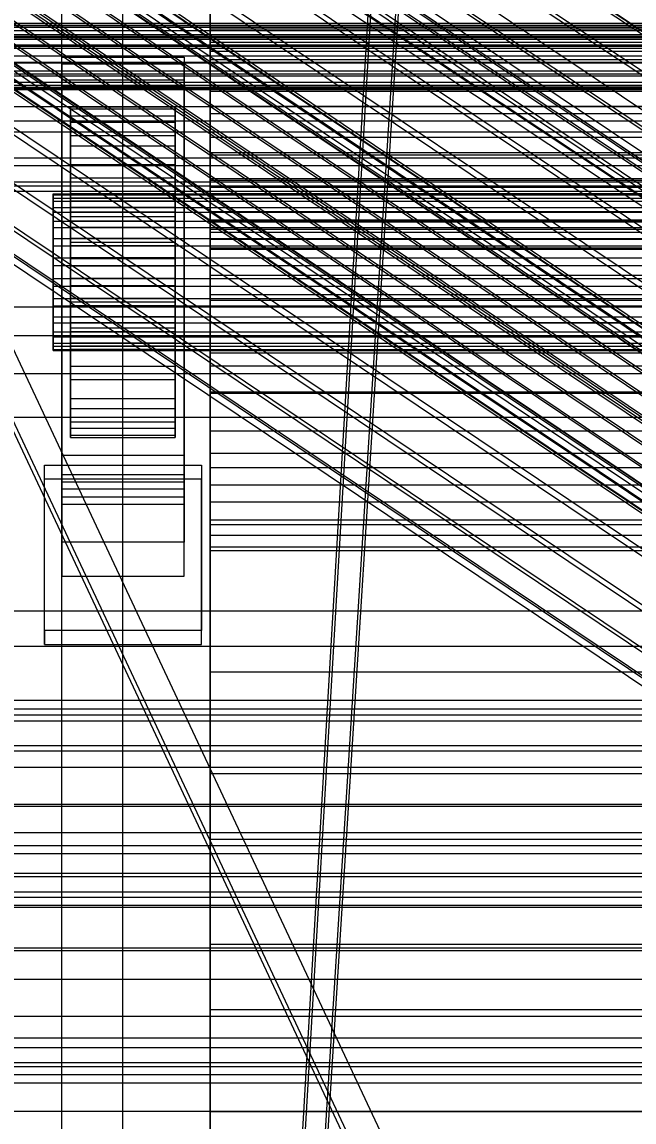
# Model space of a CAD drawing. Header units: millimetres. Extents: x -1970 to 34302, y -65268 to 6837.
# Drawn here: x -271.6 to -201.4, y -35176.4 to -35050.3 of the extents above; entities that cross this region are included whole.
import ezdxf

# ---------------------------------------------------------------- set-up
doc = ezdxf.new("R2010")
doc.units = ezdxf.units.MM
for name, color, linetype, lineweight in [('COTAS_O', 1, 'Continuous', 0), ('COTAS_P', 1, 'Continuous', 0), ('frontal_C01', 7, 'Continuous', 0), ('frontal_C02', 7, 'Continuous', 0), ('frontal_C05', 7, 'Continuous', 0), ('frontal_C07', 7, 'Continuous', 0), ('frontal_mezcladora', 7, 'Continuous', 0), ('frontal_tolva-C01', 7, 'Continuous', 0), ('frontal_tolva_provisional', 7, 'Continuous', 0)]:
    doc.layers.add(name, color=color, linetype=linetype, lineweight=lineweight)
doc.dimstyles.new('R19_100', dxfattribs={"dimtxt": 250, "dimasz": 150, "dimexe": 150, "dimexo": 80, "dimgap": 100, "dimtad": 1, "dimtih": 1, "dimtoh": 1, "dimdsep": 46, "dimcen": 0.09, "dimadec": 0, "dimazin": 0, "dimtfac": 1, "dimtdec": 4, "dimtofl": 0, "dimtmove": 0, "dimatfit": 3, "dimfxl": 1, "dimtolj": 1, "dimtzin": 0, "dimarcsym": 0})

# ---------------------------------------------------------------- blocks, each defined once
blk = doc.blocks.new('*D41')
at = {"layer": 'COTAS_O', "color": 0, "lineweight": -2, "transparency": 16777216}
for p, q in [((-1480, -35920), (-1480, -35150)), ((490, -35920), (490, -35150)), ((-1330, -35300), (340, -35300))]:
    blk.add_line(p, q, dxfattribs=at)
at = {"layer": 'COTAS_O', "color": 0, "transparency": 16777216}
for points in [[(-1330, -35275), (-1330, -35325), (-1480, -35300)], [(340, -35275), (340, -35325), (490, -35300)]]:
    blk.add_solid(points, dxfattribs=at)
at = {"layer": 'Defpoints', "color": 0, "transparency": 16777216}
for p in [(490, -35300), (-1480, -36000), (490, -36000)]:
    blk.add_point(p, dxfattribs=at)
blk = doc.blocks.new('*D42')
at = {"layer": 'COTAS_P', "color": 0, "lineweight": -2, "transparency": 16777216}
for p, q in [((-724, -34900), (46, -34900)), ((-104, -35850), (-104, -35050)), ((-724, -36000), (46, -36000))]:
    blk.add_line(p, q, dxfattribs=at)
at = {"layer": 'COTAS_P', "color": 0, "transparency": 16777216}
for points in [[(-129, -35050), (-79, -35050), (-104, -34900)], [(-129, -35850), (-79, -35850), (-104, -36000)]]:
    blk.add_solid(points, dxfattribs=at)
at = {"layer": 'Defpoints', "color": 0, "transparency": 16777216}
for p in [(-804, -34900), (-104, -34900), (-804, -36000)]:
    blk.add_point(p, dxfattribs=at)
blk = doc.blocks.new('*D43')
at = {"layer": 'COTAS_P', "color": 0, "lineweight": -2, "transparency": 16777216}
for p, q in [((-804, -35920), (-804, -35150)), ((804, -35920), (804, -35150)), ((-654, -35300), (654, -35300))]:
    blk.add_line(p, q, dxfattribs=at)
at = {"layer": 'COTAS_P', "color": 0, "transparency": 16777216}
for points in [[(-654, -35275), (-654, -35325), (-804, -35300)], [(654, -35275), (654, -35325), (804, -35300)]]:
    blk.add_solid(points, dxfattribs=at)
at = {"layer": 'Defpoints', "color": 0, "transparency": 16777216}
for p in [(804, -35300), (-804, -36000), (804, -36000)]:
    blk.add_point(p, dxfattribs=at)

msp = doc.modelspace()

# ---------------------------------------------------------------- linework, layer by layer
at = {"layer": 'frontal_C01'}
for p, q in [((-250, -32680.37), (-250, -35735.764)), ((-250, -35740.498), (-250, -32685.104)), ((-365.168, -34942.025), (-151.369, -35083.93)), ((-364.995, -34942.533), (-151.196, -35084.438)), ((-364.482, -34942.531), (-150.683, -35084.435)), ((-355.541, -34953.013), (-171.232, -35075.344)), ((-357.863, -34957.829), (-173.554, -35080.16)), ((-349.061, -34957.785), (-164.752, -35080.116)), ((-359.326, -34961.759), (-175.016, -35084.09)), ((-352.572, -34961.725), (-168.263, -35084.057)), ((-359.83, -34964.535), (-175.521, -35086.867)), ((-355.584, -34964.514), (-171.275, -35086.845)), ((-359.341, -34965.968), (-175.032, -35088.3)), ((-357.893, -34965.961), (-173.584, -35088.293)), ((-228.298, -34987.381), (-250, -35358.334)), ((-250, -35364.021), (-228.298, -34993.069)), ((-425, -35140.179), (425, -35140.179)), ((425, -35151.547), (-425, -35151.547)), ((425, -35156.444), (-425, -35156.444)), ((-425, -35167.812), (425, -35167.812))]:
    msp.add_line(p, q, dxfattribs=at)
at = {"layer": 'frontal_C02'}
for p, q in [((-250, -32976.99), (-250, -35767.535)), ((-250, -35772.314), (-250, -32981.769)), ((-331.181, -34977.669), (-146.872, -35101.153)), ((-332.629, -34977.866), (-148.32, -35101.35)), ((-330.692, -34978.913), (-146.383, -35102.397)), ((-334.938, -34979.49), (-150.629, -35102.974)), ((-355.53, -34981.508), (-141.731, -35124.749)), ((-355.017, -34981.438), (-141.218, -35124.679)), ((-331.197, -34981.512), (-146.887, -35104.996)), ((-356.348, -34982.083), (-142.549, -35125.324)), ((-354.844, -34981.879), (-141.045, -35125.12)), ((-337.95, -34982.43), (-153.641, -35105.914)), ((-357.415, -34983.125), (-143.617, -35126.366)), ((-355.022, -34982.799), (-141.224, -35126.041)), ((-358.659, -34984.562), (-144.861, -35127.804)), ((-355.541, -34984.138), (-141.742, -35127.379)), ((-332.659, -34985.29), (-148.35, -35108.774)), ((-146.196, -35129.538), (-359.995, -34986.297)), ((-356.363, -34985.803), (-142.565, -35129.044)), ((-341.461, -34986.487), (-157.152, -35109.971)), ((-357.434, -34987.681), (-143.635, -35130.922)), ((-361.332, -34988.211), (-147.533, -35131.452)), ((-362.578, -34990.174), (-148.779, -35133.415)), ((-358.68, -34989.644), (-144.881, -35132.885)), ((-334.981, -34989.989), (-150.672, -35113.473)), ((-360.017, -34991.558), (-146.218, -35134.799)), ((-160.922, -35114.866), (-345.231, -34991.382)), ((-363.648, -34992.051), (-149.85, -35135.293)), ((-364.471, -34993.716), (-150.672, -35136.958)), ((-361.352, -34993.292), (-147.554, -35136.534)), ((-364.989, -34995.055), (-151.191, -35138.296)), ((-362.596, -34994.73), (-148.798, -35137.971)), ((-338.003, -34995.288), (-153.694, -35118.772)), ((-365.168, -34995.976), (-151.369, -35139.217)), ((-364.995, -34996.416), (-151.196, -35139.658)), ((-364.482, -34996.347), (-150.683, -35139.588)), ((-363.664, -34995.771), (-149.865, -35139.013)), ((-349.002, -34996.784), (-164.693, -35120.268)), ((-341.52, -35000.828), (-157.211, -35124.312)), ((-352.519, -35002.323), (-168.21, -35125.807)), ((-345.291, -35006.229), (-160.982, -35129.713)), ((-355.541, -35007.623), (-171.232, -35131.107)), ((-349.061, -35011.125), (-164.752, -35134.609)), ((-357.863, -35012.322), (-173.554, -35135.806)), ((-352.572, -35015.181), (-168.263, -35138.665)), ((-359.326, -35016.1), (-175.016, -35139.584)), ((-359.83, -35018.699), (-175.521, -35142.183)), ((-355.584, -35018.122), (-171.275, -35141.606)), ((-359.341, -35019.942), (-175.032, -35143.426)), ((-357.893, -35019.745), (-173.584, -35143.229)), ((-228.298, -35041.759), (-250, -35386.528)), ((-130, -35107.617), (-228.298, -35041.759)), ((-250, -35392.269), (-228.298, -35047.5)), ((-228.298, -35047.5), (-130, -35113.358)), ((-440, -35050.468), (440, -35050.468)), ((-440, -35050.911), (440, -35050.911)), ((-440, -35051.963), (440, -35051.963)), ((-311.15, -35051.753), (311.15, -35051.753)), ((-440, -35052.276), (440, -35052.276)), ((-440, -35052.937), (440, -35052.937)), ((-440, -35053.099), (440, -35053.099)), ((-440, -35053.324), (440, -35053.324)), ((-311.15, -35056.257), (311.15, -35056.257)), ((-311.15, -35057.787), (311.15, -35057.787)), ((-311.15, -35061.654), (311.15, -35061.654)), ((-311.15, -35062.904), (311.15, -35062.904)), ((-311.15, -35065.872), (311.15, -35065.872)), ((-311.15, -35066.755), (311.15, -35066.755)), ((-311.15, -35068.621), (311.15, -35068.621)), ((-311.15, -35069.078), (311.15, -35069.078)), ((-311.15, -35069.714), (311.15, -35069.714))]:
    msp.add_line(p, q, dxfattribs=at)
at = {"layer": 'frontal_C05'}
for p, q in [((-267, -35980), (-267, -35030)), ((-260, -35980), (-260, -35030))]:
    msp.add_line(p, q, dxfattribs=at)
at = {"layer": 'frontal_C07'}
for p, q in [((-250, -34874.757), (-250, -35224.757)), ((-250, -35229.741), (-250, -34879.741)), ((-250, -35069.263), (-250, -35041.102)), ((-250, -35051.125), (-250, -35044.503)), ((-250, -35047.038), (-250, -35053.66)), ((-250, -35075.243), (-250, -35047.082)), ((-250, -35052.643), (-250, -35048.835)), ((-350, -35050.704), (350, -35050.704)), ((-250, -35050.068), (-250, -35054.604)), ((350, -35050.912), (-350, -35050.912)), ((350, -35051.338), (-350, -35051.338)), ((-350, -35052.103), (350, -35052.103)), ((-250, -35057.608), (-250, -35051.125)), ((-250, -35051.125), (250, -35051.125)), ((-350, -35052.94), (350, -35052.94)), ((-250, -35058.245), (-250, -35052.643)), ((-250, -35052.643), (250, -35052.643)), ((-350, -35054.194), (350, -35054.194)), ((-267, -35055.168), (-267, -35054.363)), ((-267, -35054.363), (-253, -35054.363)), ((-267, -35102.208), (-267, -35054.363)), ((-253, -35054.363), (-253, -35055.168)), ((-253, -35054.363), (-253, -35102.208)), ((-250, -35053.66), (-250, -35059.97)), ((-250, -35053.66), (250, -35053.66)), ((-250, -35054.604), (-250, -35060.801)), ((-250, -35054.604), (250, -35054.604)), ((-350, -35054.913), (350, -35054.913)), ((-350, -35055), (350, -35055)), ((-253, -35055.168), (-267, -35055.168)), ((-267, -35055.168), (-267, -35103.012)), ((-253, -35103.012), (-253, -35055.168)), ((-350, -35055.937), (350, -35055.937)), ((-350, -35056.488), (350, -35056.488)), ((-267, -35057.743), (-267, -35056.938)), ((-267, -35056.938), (-253, -35056.938)), ((-267, -35104.782), (-267, -35056.938)), ((-253, -35056.938), (-253, -35057.743)), ((-253, -35056.938), (-253, -35104.782)), ((-350, -35057.212), (350, -35057.212)), ((-350, -35057.559), (350, -35057.559)), ((-350, -35057.934), (350, -35057.934)), ((-350, -35058.052), (350, -35058.052)), ((-253, -35057.743), (-267, -35057.743)), ((-267, -35057.743), (-267, -35105.587)), ((-253, -35105.587), (-253, -35057.743)), ((-250, -35063.51), (-250, -35057.608)), ((-250, -35057.608), (250, -35057.608)), ((-250, -35065.26), (-250, -35058.245)), ((-250, -35058.245), (250, -35058.245)), ((-266, -35070.008), (-266, -35060.04)), ((-266, -35060.04), (-266, -35060.29)), ((-266, -35060.04), (-254, -35060.04)), ((-266, -35061.081), (-266, -35060.04)), ((-266, -35070.126), (-266, -35060.29)), ((-266, -35060.29), (-266, -35061.813)), ((-266, -35060.29), (-254, -35060.29)), ((-254, -35060.29), (-254, -35060.04)), ((-254, -35060.04), (-254, -35070.008)), ((-254, -35060.04), (-254, -35061.081)), ((-254, -35061.813), (-254, -35060.29)), ((-254, -35060.29), (-254, -35070.126)), ((-250, -35059.97), (-250, -35065.538)), ((-250, -35059.97), (250, -35059.97)), ((-250, -35060.801), (-250, -35068.236)), ((-250, -35060.801), (250, -35060.801)), ((-266, -35070.501), (-266, -35061.081)), ((-266, -35061.081), (-254, -35061.081)), ((-266, -35063.342), (-266, -35061.081)), ((-266, -35070.847), (-266, -35061.813)), ((-266, -35061.813), (-266, -35064.506)), ((-266, -35061.813), (-254, -35061.813)), ((-254, -35061.081), (-254, -35070.501)), ((-254, -35061.081), (-254, -35063.342)), ((-254, -35064.506), (-254, -35061.813)), ((-254, -35061.813), (-254, -35070.847)), ((-266, -35071.572), (-266, -35063.342)), ((-266, -35063.342), (-254, -35063.342)), ((-266, -35066.668), (-266, -35063.342)), ((-254, -35063.342), (-254, -35071.572)), ((-254, -35063.342), (-254, -35066.668)), ((-266, -35072.123), (-266, -35064.506)), ((-266, -35064.506), (-266, -35068.185)), ((-266, -35064.506), (-254, -35064.506)), ((-254, -35068.185), (-254, -35064.506)), ((-254, -35064.506), (-254, -35072.123)), ((-250, -35068.429), (-250, -35063.51)), ((-250, -35063.51), (250, -35063.51)), ((-250, -35073.21), (-250, -35065.26)), ((-250, -35065.26), (250, -35065.26)), ((-250, -35065.538), (-250, -35069.985)), ((-250, -35065.538), (250, -35065.538)), ((-266, -35073.147), (-266, -35066.668)), ((-266, -35066.668), (-254, -35066.668)), ((-266, -35070.833), (-266, -35066.668)), ((-254, -35066.668), (-254, -35073.147)), ((-254, -35066.668), (-254, -35070.833)), ((-266, -35073.866), (-266, -35068.185)), ((-266, -35068.185), (-266, -35072.6)), ((-266, -35068.185), (-254, -35068.185)), ((-254, -35072.6), (-254, -35068.185)), ((-254, -35068.185), (-254, -35073.866)), ((-250, -35068.236), (-250, -35076.404)), ((-250, -35068.236), (250, -35068.236)), ((-250, -35072.029), (-250, -35068.429)), ((-250, -35068.429), (250, -35068.429)), ((-250, -35069.263), (0, -35069.263)), ((-250, -35075.243), (-250, -35069.263)), ((-268, -35070.501), (-268, -35070.008)), ((-268, -35070.008), (-268, -35070.126)), ((-268, -35070.008), (268, -35070.008)), ((-268, -35070.126), (-268, -35070.847)), ((-268, -35070.126), (268, -35070.126)), ((-268, -35071.572), (-268, -35070.501)), ((-268, -35070.501), (268, -35070.501)), ((-268, -35070.847), (-268, -35072.123)), ((-268, -35070.847), (268, -35070.847)), ((-266, -35070.126), (-266, -35070.008)), ((-254, -35070.008), (-266, -35070.008)), ((-266, -35070.008), (-266, -35070.501)), ((-266, -35070.847), (-266, -35070.126)), ((-254, -35070.126), (-266, -35070.126)), ((-254, -35070.501), (-266, -35070.501)), ((-266, -35070.501), (-266, -35071.572)), ((-266, -35075.12), (-266, -35070.833)), ((-266, -35070.833), (-254, -35070.833)), ((-266, -35075.554), (-266, -35070.833)), ((-266, -35072.123), (-266, -35070.847)), ((-254, -35070.847), (-266, -35070.847)), ((-254, -35070.008), (-254, -35070.126)), ((-254, -35070.501), (-254, -35070.008)), ((-254, -35070.126), (-254, -35070.847)), ((-254, -35071.572), (-254, -35070.501)), ((-254, -35070.833), (-254, -35075.12)), ((-254, -35070.833), (-254, -35075.554)), ((-254, -35070.847), (-254, -35072.123)), ((-250, -35069.985), (-250, -35073.007)), ((-250, -35069.985), (250, -35069.985)), ((-268, -35073.147), (-268, -35071.572)), ((-268, -35071.572), (268, -35071.572)), ((-268, -35072.123), (-268, -35073.866)), ((-268, -35072.123), (268, -35072.123)), ((-254, -35071.572), (-266, -35071.572)), ((-266, -35071.572), (-266, -35073.147)), ((-266, -35073.866), (-266, -35072.123)), ((-254, -35072.123), (-266, -35072.123)), ((-254, -35073.147), (-254, -35071.572)), ((-254, -35072.123), (-254, -35073.866)), ((-250, -35074.065), (-250, -35072.029)), ((-250, -35072.029), (250, -35072.029)), ((-268, -35075.12), (-268, -35073.147)), ((-268, -35073.147), (268, -35073.147)), ((-266, -35075.957), (-266, -35072.6)), ((-266, -35072.6), (-266, -35077.45)), ((-266, -35072.6), (-254, -35072.6)), ((-254, -35073.147), (-266, -35073.147)), ((-266, -35073.147), (-266, -35075.12)), ((-254, -35077.45), (-254, -35072.6)), ((-254, -35072.6), (-254, -35075.957)), ((-254, -35075.12), (-254, -35073.147)), ((-250, -35073.007), (-250, -35074.399)), ((-250, -35073.007), (250, -35073.007)), ((-250, -35081.553), (-250, -35073.21)), ((-250, -35073.21), (250, -35073.21)), ((-268, -35073.866), (-268, -35075.957)), ((-268, -35073.866), (268, -35073.866)), ((-266, -35075.957), (-266, -35073.866)), ((-254, -35073.866), (-266, -35073.866)), ((-254, -35073.866), (-254, -35075.957)), ((-250, -35074.399), (-250, -35074.065)), ((-250, -35074.065), (250, -35074.065)), ((-250, -35074.399), (250, -35074.399)), ((-268, -35077.356), (-268, -35075.12)), ((-268, -35075.12), (268, -35075.12)), ((-268, -35075.957), (-268, -35078.254)), ((-268, -35075.957), (268, -35075.957)), ((-254, -35075.12), (-266, -35075.12)), ((-266, -35075.12), (-266, -35077.356)), ((-266, -35077.356), (-266, -35075.554)), ((-266, -35075.554), (-254, -35075.554)), ((-266, -35080.507), (-266, -35075.554)), ((-266, -35078.254), (-266, -35075.957)), ((-254, -35075.957), (-266, -35075.957)), ((-254, -35077.356), (-254, -35075.12)), ((-254, -35075.554), (-254, -35077.356)), ((-254, -35075.554), (-254, -35080.507)), ((-254, -35075.957), (-254, -35078.254)), ((0, -35075.243), (-250, -35075.243)), ((-250, -35076.229), (-250, -35075.243)), ((-250, -35075.243), (-250, -35079.352)), ((250, -35075.243), (-250, -35075.243)), ((-250, -35082.241), (-250, -35076.229)), ((250, -35076.229), (-250, -35076.229)), ((-250, -35076.404), (-250, -35084.747)), ((250, -35076.404), (-250, -35076.404)), ((-268, -35079.703), (-268, -35077.356)), ((-268, -35077.356), (268, -35077.356)), ((-268, -35078.254), (-268, -35080.601)), ((268, -35078.254), (-268, -35078.254)), ((-254, -35077.356), (-266, -35077.356)), ((-266, -35077.356), (-266, -35079.703)), ((-266, -35077.45), (-266, -35078.254)), ((-254, -35077.45), (-266, -35077.45)), ((-266, -35077.45), (-266, -35082.403)), ((-266, -35078.254), (-254, -35078.254)), ((-266, -35080.601), (-266, -35078.254)), ((-254, -35079.703), (-254, -35077.356)), ((-254, -35078.254), (-254, -35077.45)), ((-254, -35082.403), (-254, -35077.45)), ((-254, -35078.254), (-254, -35080.601)), ((-268, -35082), (-268, -35079.703)), ((-268, -35079.703), (268, -35079.703)), ((-266, -35079.703), (-266, -35080.507)), ((-254, -35079.703), (-266, -35079.703)), ((-266, -35079.703), (-266, -35082)), ((-254, -35080.507), (-254, -35079.703)), ((-254, -35082), (-254, -35079.703)), ((-250, -35079.352), (-250, -35088.276)), ((250, -35079.352), (-250, -35079.352)), ((-268, -35080.601), (-268, -35082.837)), ((-268, -35080.601), (268, -35080.601)), ((-266, -35080.507), (-254, -35080.507)), ((-266, -35085.357), (-266, -35080.507)), ((-266, -35082.837), (-266, -35080.601)), ((-266, -35080.601), (-266, -35082.403)), ((-254, -35080.601), (-266, -35080.601)), ((-254, -35080.507), (-254, -35085.357)), ((-254, -35082.403), (-254, -35080.601)), ((-254, -35080.601), (-254, -35082.837)), ((-268, -35084.091), (-268, -35082)), ((-268, -35082), (268, -35082)), ((-266, -35082), (-266, -35085.357)), ((-254, -35082), (-266, -35082)), ((-266, -35082), (-266, -35084.091)), ((-254, -35085.357), (-254, -35082)), ((-254, -35084.091), (-254, -35082)), ((-250, -35089.721), (-250, -35081.553)), ((-250, -35081.553), (250, -35081.553)), ((-250, -35092.872), (-250, -35082.241)), ((250, -35082.241), (-250, -35082.241)), ((350, -35083.006), (-350, -35083.006)), ((-268, -35082.837), (-268, -35084.81)), ((-268, -35082.837), (268, -35082.837)), ((-266, -35082.403), (-266, -35087.124)), ((-266, -35082.403), (-254, -35082.403)), ((-266, -35084.81), (-266, -35082.837)), ((-266, -35082.837), (-266, -35087.124)), ((-254, -35082.837), (-266, -35082.837)), ((-254, -35087.124), (-254, -35082.403)), ((-254, -35087.124), (-254, -35082.837)), ((-254, -35082.837), (-254, -35084.81)), ((-268, -35085.834), (-268, -35084.091)), ((-268, -35084.091), (268, -35084.091)), ((-268, -35084.81), (-268, -35086.385)), ((-268, -35084.81), (268, -35084.81)), ((-266, -35084.091), (-266, -35089.772)), ((-254, -35084.091), (-266, -35084.091)), ((-266, -35084.091), (-266, -35085.834)), ((-266, -35086.385), (-266, -35084.81)), ((-266, -35084.81), (-266, -35091.289)), ((-254, -35084.81), (-266, -35084.81)), ((-254, -35089.772), (-254, -35084.091)), ((-254, -35085.834), (-254, -35084.091)), ((-254, -35091.289), (-254, -35084.81)), ((-254, -35084.81), (-254, -35086.385)), ((-250, -35084.747), (-250, -35092.697)), ((-250, -35084.747), (250, -35084.747)), ((-268, -35087.11), (-268, -35085.834)), ((-268, -35085.834), (268, -35085.834)), ((-266, -35085.357), (-254, -35085.357)), ((-266, -35089.772), (-266, -35085.357)), ((-266, -35085.834), (-266, -35093.451)), ((-254, -35085.834), (-266, -35085.834)), ((-266, -35085.834), (-266, -35087.11)), ((-254, -35085.357), (-254, -35089.772)), ((-254, -35093.451), (-254, -35085.834)), ((-254, -35087.11), (-254, -35085.834)), ((-350, -35086.225), (350, -35086.225)), ((-268, -35086.385), (-268, -35087.456)), ((-268, -35086.385), (268, -35086.385)), ((-268, -35087.831), (-268, -35087.11)), ((-268, -35087.11), (268, -35087.11)), ((-266, -35087.456), (-266, -35086.385)), ((-266, -35086.385), (-266, -35094.615)), ((-254, -35086.385), (-266, -35086.385)), ((-266, -35087.11), (-266, -35096.144)), ((-254, -35087.11), (-266, -35087.11)), ((-266, -35087.11), (-266, -35087.831)), ((-266, -35087.124), (-266, -35091.289)), ((-266, -35087.124), (-254, -35087.124)), ((-254, -35094.615), (-254, -35086.385)), ((-254, -35086.385), (-254, -35087.456)), ((-254, -35096.144), (-254, -35087.11)), ((-254, -35087.831), (-254, -35087.11)), ((-254, -35091.289), (-254, -35087.124)), ((-268, -35087.456), (-268, -35087.949)), ((-268, -35087.456), (268, -35087.456)), ((-268, -35087.949), (-268, -35087.831)), ((-268, -35087.831), (268, -35087.831)), ((-268, -35087.949), (268, -35087.949)), ((-266, -35087.949), (-266, -35087.456)), ((-266, -35087.456), (-266, -35096.876)), ((-254, -35087.456), (-266, -35087.456)), ((-266, -35087.831), (-266, -35097.667)), ((-254, -35087.831), (-266, -35087.831)), ((-266, -35087.831), (-266, -35087.949)), ((-266, -35087.949), (-266, -35097.917)), ((-254, -35087.949), (-266, -35087.949)), ((-254, -35096.876), (-254, -35087.456)), ((-254, -35087.456), (-254, -35087.949)), ((-254, -35097.667), (-254, -35087.831)), ((-254, -35087.949), (-254, -35087.831)), ((-254, -35097.917), (-254, -35087.949)), ((-250, -35088.276), (-250, -35101.406)), ((250, -35088.276), (-250, -35088.276)), ((-266, -35089.772), (-254, -35089.772)), ((-266, -35093.451), (-266, -35089.772)), ((-254, -35089.772), (-254, -35093.451)), ((-250, -35097.156), (-250, -35089.721)), ((-250, -35089.721), (250, -35089.721)), ((430, -35090.648), (-430, -35090.648)), ((-266, -35091.289), (-266, -35094.615)), ((-266, -35091.289), (-254, -35091.289)), ((-254, -35094.615), (-254, -35091.289)), ((-266, -35093.451), (-254, -35093.451)), ((-266, -35096.144), (-266, -35093.451)), ((-254, -35093.451), (-254, -35096.144)), ((-250, -35092.697), (-250, -35099.712)), ((-250, -35092.697), (250, -35092.697)), ((-250, -35107.396), (-250, -35092.872)), ((250, -35092.872), (-250, -35092.872)), ((-266, -35094.615), (-266, -35096.876)), ((-266, -35094.615), (-254, -35094.615)), ((-254, -35096.876), (-254, -35094.615)), ((430, -35095.648), (-430, -35095.648)), ((-266, -35096.144), (-254, -35096.144)), ((-266, -35097.667), (-266, -35096.144)), ((-254, -35096.144), (-254, -35097.667)), ((-266, -35096.876), (-266, -35097.917)), ((-266, -35096.876), (-254, -35096.876)), ((-254, -35097.917), (-254, -35096.876)), ((-250, -35103.353), (-250, -35097.156)), ((-250, -35097.156), (250, -35097.156)), ((-266, -35097.667), (-254, -35097.667)), ((-266, -35097.917), (-266, -35097.667)), ((-266, -35097.917), (-254, -35097.917)), ((-254, -35097.667), (-254, -35097.917)), ((-267, -35103.835), (-267, -35099.973)), ((-267, -35099.973), (-253, -35099.973)), ((-267, -35109.94), (-267, -35099.973)), ((-253, -35099.973), (-253, -35103.835)), ((-253, -35099.973), (-253, -35109.94)), ((-250, -35099.712), (-250, -35105.314)), ((-250, -35099.712), (250, -35099.712)), ((-269, -35102.709), (-269, -35101.099)), ((-269, -35101.099), (-251, -35101.099)), ((-269, -35120.038), (-269, -35101.099)), ((-251, -35101.099), (-251, -35102.709)), ((-251, -35101.099), (-251, -35120.038)), ((-253, -35102.208), (-267, -35102.208)), ((-267, -35102.208), (-267, -35103.012)), ((-253, -35103.012), (-253, -35102.208)), ((-250, -35101.406), (-250, -35117.848)), ((250, -35101.406), (-250, -35101.406)), ((-251, -35102.709), (-269, -35102.709)), ((-269, -35121.647), (-269, -35102.709)), ((-267, -35103.012), (-253, -35103.012)), ((-251, -35121.647), (-251, -35102.709)), ((-250, -35107.889), (-250, -35103.353)), ((-250, -35103.353), (250, -35103.353)), ((-253, -35103.835), (-267, -35103.835)), ((-267, -35103.835), (-267, -35113.803)), ((-253, -35104.782), (-267, -35104.782)), ((-267, -35104.782), (-267, -35105.587)), ((-253, -35113.803), (-253, -35103.835)), ((-253, -35105.587), (-253, -35104.782)), ((-267, -35105.587), (-253, -35105.587)), ((-250, -35105.314), (-250, -35109.122)), ((-250, -35105.314), (250, -35105.314)), ((-250, -35124.823), (-250, -35107.396)), ((250, -35107.396), (-250, -35107.396)), ((-250, -35110.454), (-250, -35107.889)), ((-250, -35107.889), (250, -35107.889)), ((-253, -35109.94), (-267, -35109.94)), ((-267, -35109.94), (-267, -35113.803)), ((-253, -35113.803), (-253, -35109.94)), ((-250, -35109.122), (-250, -35110.875)), ((-250, -35109.122), (250, -35109.122)), ((-250, -35110.875), (-250, -35110.454)), ((-250, -35110.454), (250, -35110.454)), ((-250, -35110.875), (250, -35110.875)), ((-267, -35113.803), (-253, -35113.803)), ((-350, -35117.802), (350, -35117.802)), ((-250, -35117.848), (-250, -35136.48)), ((250, -35117.848), (-250, -35117.848)), ((-251, -35120.038), (-269, -35120.038)), ((-269, -35120.038), (-269, -35121.647)), ((-251, -35121.647), (-251, -35120.038)), ((350, -35121.889), (-350, -35121.889)), ((-269, -35121.647), (-251, -35121.647)), ((-250, -35143.966), (-250, -35124.823)), ((250, -35124.823), (-250, -35124.823)), ((420, -35128.071), (-420, -35128.071)), ((420, -35129.063), (-420, -35129.063)), ((350, -35129.763), (-350, -35129.763)), ((420, -35130.418), (-420, -35130.418)), ((420, -35133.242), (-420, -35133.242)), ((-350, -35133.85), (350, -35133.85)), ((420, -35135.746), (-420, -35135.746)), ((-250, -35136.48), (-250, -35156.034)), ((250, -35136.48), (-250, -35136.48)), ((420, -35139.973), (-420, -35139.973)), ((420, -35143.244), (-420, -35143.244)), ((-250, -35163.52), (-250, -35143.966)), ((-250, -35143.966), (250, -35143.966)), ((-350, -35144.671), (350, -35144.671)), ((430, -35145.648), (-430, -35145.648)), ((350, -35147.89), (-350, -35147.89)), ((-420, -35148.23), (420, -35148.23)), ((430, -35150.648), (-430, -35150.648)), ((420, -35151.77), (-420, -35151.77)), ((-250, -35156.034), (-250, -35175.177)), ((250, -35156.034), (-250, -35156.034)), ((420, -35156.756), (-420, -35156.756)), ((420, -35160.027), (-420, -35160.027)), ((420, -35164.254), (-420, -35164.254)), ((-250, -35182.152), (-250, -35163.52)), ((250, -35163.52), (-250, -35163.52)), ((420, -35166.758), (-420, -35166.758)), ((420, -35169.582), (-420, -35169.582)), ((420, -35170.937), (-420, -35170.937)), ((420, -35171.929), (-420, -35171.929)), ((-250, -35175.177), (-250, -35192.604)), ((250, -35175.177), (-250, -35175.177))]:
    msp.add_line(p, q, dxfattribs=at)
at = {"layer": 'frontal_mezcladora'}
msp.add_line((-750, -35060), (750, -35060), dxfattribs=at)
at = {"layer": 'frontal_tolva-C01'}
for p, q in [((-225, -35197.379), (-600, -34398.805)), ((-596.379, -34398.3), (-221.379, -35196.873)), ((-600, -34400), (-225, -35198.574))]:
    msp.add_line(p, q, dxfattribs=at)
at = {"layer": 'frontal_tolva_provisional'}
for p, q in [((-300, -35150), (300, -35150)), ((-290, -35170), (290, -35170)), ((290, -35175.142), (-290, -35175.142))]:
    msp.add_line(p, q, dxfattribs=at)

# ---------------------------------------------------------------- dimensions: what is measured, and where the dimension line sits
at = {"layer": 'COTAS_O'}
dim = msp.add_aligned_dim(p1=(-1480, -36000), p2=(490, -36000), distance=700, text='<> O', dimstyle='R19_100', dxfattribs=at)
dim.commit()
dim.dimension.update_dxf_attribs({"geometry": '*D41', "text_midpoint": (-495, -35300)})
at = {"layer": 'COTAS_P'}
for p2, distance, picture, middle in [((-804, -34900), -700, '*D42', (-104, -35450)), ((804, -36000), 700, '*D43', (0, -35300))]:
    dim = msp.add_aligned_dim(p1=(-804, -36000), p2=p2, distance=distance, text='<> P', dimstyle='R19_100', dxfattribs=at)
    dim.commit()
    dim.dimension.update_dxf_attribs({"geometry": picture, "text_midpoint": middle})

doc.saveas('drawing.dxf')
